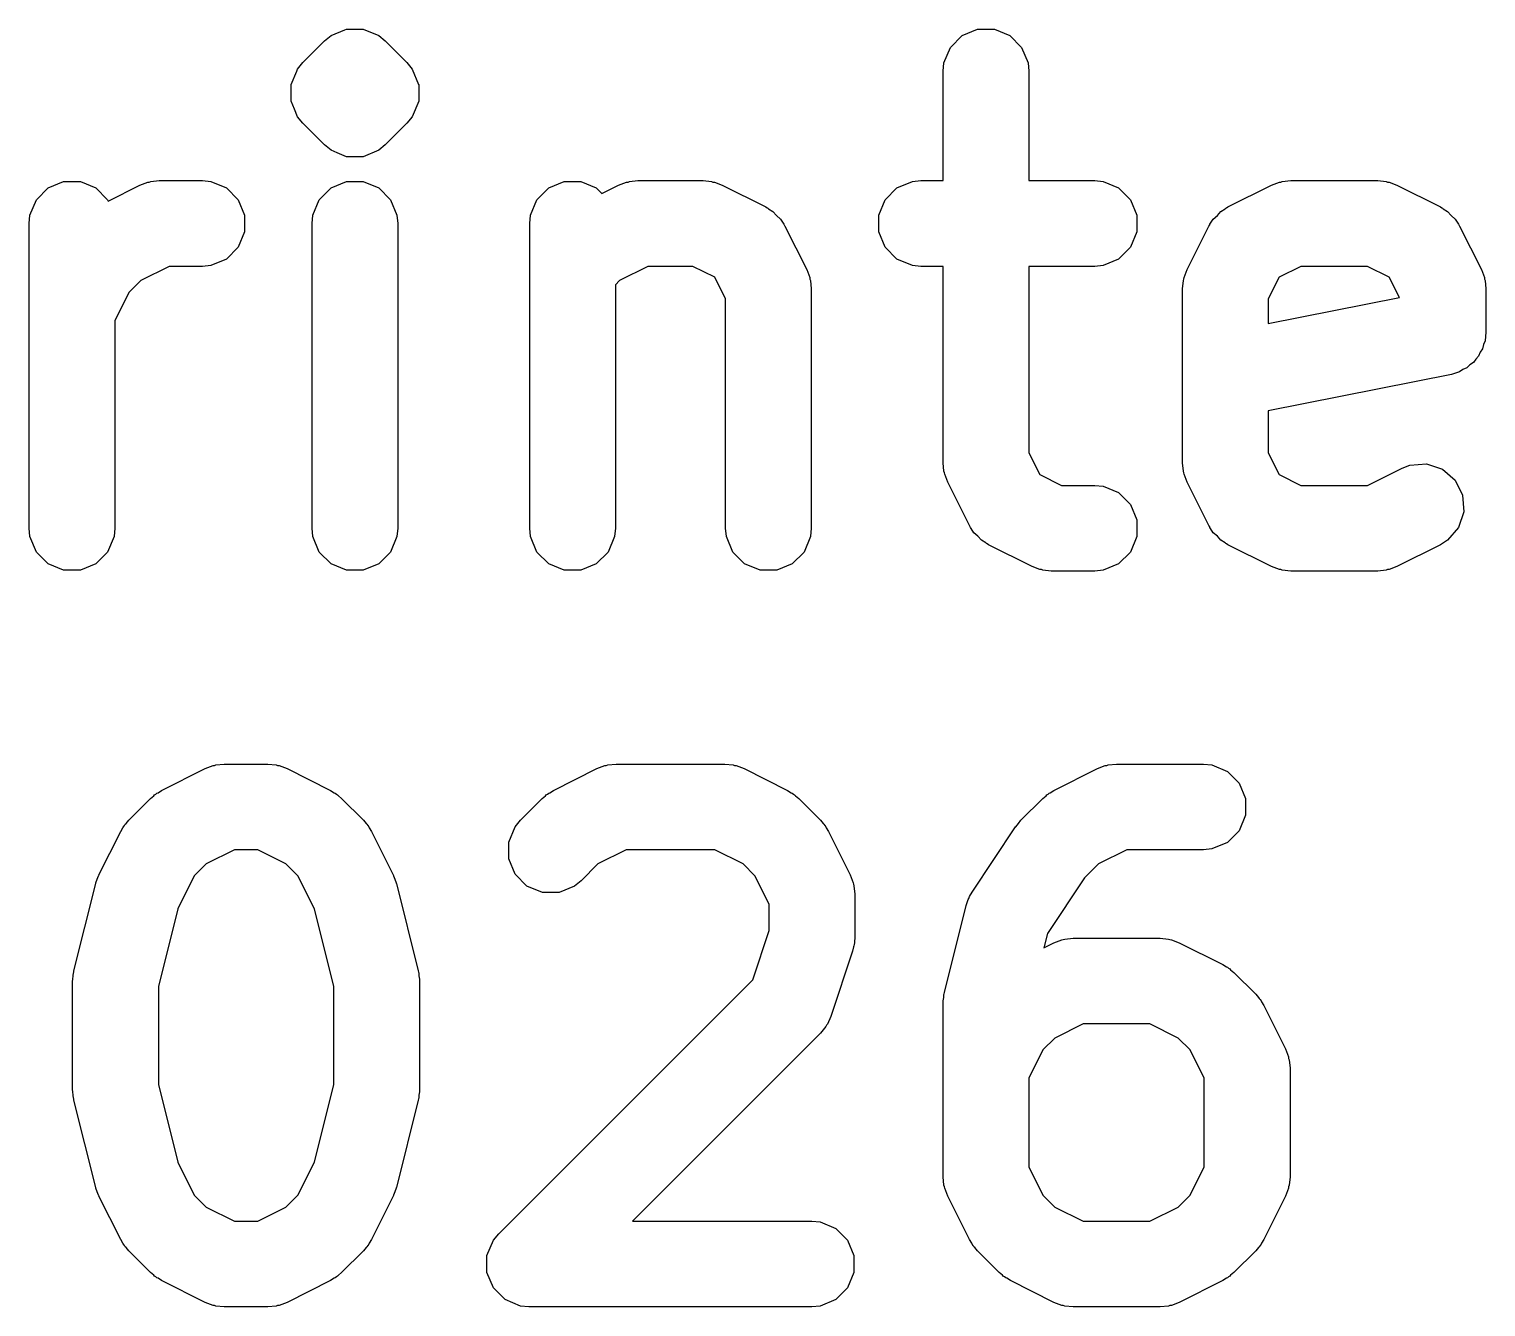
# Model space of a CAD drawing. Extents: x 90.4 to 161.7, y -143.1 to -81.8.
# Drawn here: x 133.318 to 135.868, y -140.817 to -138.58 of the extents above; entities that cross this region are included whole.
import ezdxf

# ---------------------------------------------------------------- set-up
doc = ezdxf.new("R2010")
doc.units = 0
doc.layers.add('BLACK', color=7, linetype='CONTINUOUS')

msp = doc.modelspace()

# ---------------------------------------------------------------- linework, layer by layer
at = {"layer": 'BLACK', "linetype": 'CONTINUOUS'}
for p, q in [((133.834939, -138.600587), (133.846304, -138.59126)), ((133.846304, -138.59126), (133.870387, -138.581285)), ((133.870387, -138.581285), (133.873339, -138.580062)), ((133.873339, -138.580062), (133.902603, -138.580062)), ((133.902603, -138.580062), (133.929637, -138.59126)), ((133.929637, -138.59126), (133.929639, -138.591261)), ((133.929639, -138.591261), (133.941004, -138.600588)), ((134.930373, -138.611953), (134.951065, -138.591261)), ((134.951065, -138.591261), (134.978101, -138.580062)), ((134.978101, -138.580062), (135.007365, -138.580062)), ((135.007365, -138.580062), (135.034401, -138.591261)), ((135.034401, -138.591261), (135.055093, -138.611953)), ((133.796843, -138.638682), (133.834939, -138.600587)), ((133.941004, -138.600588), (133.979099, -138.638683)), ((134.919174, -138.638989), (134.930373, -138.611953)), ((135.055093, -138.611953), (135.066292, -138.638989)), ((133.787515, -138.650048), (133.796843, -138.638682)), ((133.979099, -138.638683), (133.988426, -138.650048)), ((134.917733, -138.653621), (134.919174, -138.638989)), ((135.066292, -138.638989), (135.067733, -138.653621)), ((133.776316, -138.677084), (133.786067, -138.653543)), ((133.786067, -138.653543), (133.787514, -138.650049)), ((133.787514, -138.650049), (133.787515, -138.650048)), ((133.988426, -138.650048), (133.999498, -138.676777)), ((134.917733, -138.845287), (134.917733, -138.653621)), ((135.067733, -138.653621), (135.067733, -138.845287)), ((133.776316, -138.677085), (133.776316, -138.677084)), ((133.776316, -138.677086), (133.776316, -138.677085)), ((133.776316, -138.706348), (133.776316, -138.677086)), ((133.999498, -138.676777), (133.999625, -138.677085)), ((133.999625, -138.677085), (133.999625, -138.706348)), ((133.78215, -138.720431), (133.776316, -138.706348)), ((133.999625, -138.706348), (133.988426, -138.733384)), ((133.787514, -138.733383), (133.78215, -138.720431)), ((133.787515, -138.733384), (133.787514, -138.733383)), ((133.796843, -138.74475), (133.787515, -138.733384)), ((133.834939, -138.782845), (133.796843, -138.74475)), ((133.979099, -138.744749), (133.941004, -138.782844)), ((133.988426, -138.733384), (133.979099, -138.744749)), ((133.846304, -138.792172), (133.834939, -138.782845)), ((133.857186, -138.796679), (133.846304, -138.792172)), ((133.929639, -138.792171), (133.902603, -138.80337)), ((133.941004, -138.782844), (133.929639, -138.792171)), ((133.873339, -138.80337), (133.857186, -138.796679)), ((133.87334, -138.80337), (133.873339, -138.80337)), ((133.902602, -138.80337), (133.87334, -138.80337)), ((133.902603, -138.80337), (133.902602, -138.80337)), ((133.351065, -138.857927), (133.378101, -138.846728)), ((133.378101, -138.846728), (133.407365, -138.846728)), ((133.407365, -138.846728), (133.434401, -138.857927)), ((133.527993, -138.847758), (133.530482, -138.846728)), ((133.530482, -138.846728), (133.545114, -138.845287)), ((133.545114, -138.845287), (133.621304, -138.845287)), ((133.621304, -138.845287), (133.635936, -138.846728)), ((133.635936, -138.846728), (133.662972, -138.857927)), ((133.846303, -138.857927), (133.873339, -138.846728)), ((133.873339, -138.846728), (133.902603, -138.846728)), ((133.902603, -138.846728), (133.929639, -138.857927)), ((134.227255, -138.857927), (134.254291, -138.846728)), ((134.254291, -138.846728), (134.283555, -138.846728)), ((134.283555, -138.846728), (134.310591, -138.857927)), ((134.366084, -138.84776), (134.368576, -138.846728)), ((134.368576, -138.846728), (134.383208, -138.845287)), ((134.383208, -138.845287), (134.497494, -138.845287)), ((134.497494, -138.845287), (134.512126, -138.846728)), ((134.512126, -138.846728), (134.514614, -138.847758)), ((134.836779, -138.857927), (134.863815, -138.846728)), ((134.863815, -138.846728), (134.878447, -138.845287)), ((134.878447, -138.845287), (134.917733, -138.845287)), ((135.067733, -138.845287), (135.183209, -138.845287)), ((135.183209, -138.845287), (135.197841, -138.846728)), ((135.197841, -138.846728), (135.224877, -138.857927)), ((135.508942, -138.84776), (135.511434, -138.846728)), ((135.511434, -138.846728), (135.526066, -138.845287)), ((135.526066, -138.845287), (135.678447, -138.845287)), ((135.678447, -138.845287), (135.693079, -138.846728)), ((135.693079, -138.846728), (135.695567, -138.847758)), ((133.330373, -138.878619), (133.351065, -138.857927)), ((133.434401, -138.857927), (133.455093, -138.878619)), ((133.456062, -138.88096), (133.511572, -138.853205)), ((133.511572, -138.853205), (133.525304, -138.84795)), ((133.525304, -138.84795), (133.527993, -138.847758)), ((133.662972, -138.857927), (133.683664, -138.878619)), ((133.825611, -138.878619), (133.846303, -138.857927)), ((133.929639, -138.857927), (133.950331, -138.878619)), ((134.206563, -138.878619), (134.227255, -138.857927)), ((134.310591, -138.857927), (134.320468, -138.867804)), ((134.320468, -138.867804), (134.349666, -138.853206)), ((134.349666, -138.853206), (134.363398, -138.847951)), ((134.363398, -138.847951), (134.366084, -138.84776)), ((134.514614, -138.847758), (134.517304, -138.84795)), ((134.517304, -138.84795), (134.531035, -138.853205)), ((134.531035, -138.853205), (134.607226, -138.891301)), ((134.816087, -138.878619), (134.836779, -138.857927)), ((135.224877, -138.857927), (135.245569, -138.878619)), ((135.416334, -138.891301), (135.492524, -138.853206)), ((135.492524, -138.853206), (135.506256, -138.847951)), ((135.506256, -138.847951), (135.508942, -138.84776)), ((135.695567, -138.847758), (135.698257, -138.84795)), ((135.698257, -138.84795), (135.711988, -138.853205)), ((135.711988, -138.853205), (135.788179, -138.891301)), ((133.319174, -138.905655), (133.330373, -138.878619)), ((133.455093, -138.878619), (133.456062, -138.88096)), ((133.683664, -138.878619), (133.694863, -138.905655)), ((133.814412, -138.905655), (133.825611, -138.878619)), ((133.950331, -138.878619), (133.96153, -138.905655)), ((134.195364, -138.905655), (134.206563, -138.878619)), ((134.607226, -138.891301), (134.609672, -138.892841)), ((134.609672, -138.892841), (134.610827, -138.893226)), ((134.610827, -138.893226), (134.612265, -138.894473)), ((134.612265, -138.894473), (134.619669, -138.899134)), ((134.804888, -138.905655), (134.816087, -138.878619)), ((135.245569, -138.878619), (135.256768, -138.905655)), ((135.403892, -138.899134), (135.411297, -138.894471)), ((135.411297, -138.894471), (135.412734, -138.893226)), ((135.412734, -138.893226), (135.413886, -138.892841)), ((135.413886, -138.892841), (135.416334, -138.891301)), ((135.788179, -138.891301), (135.790625, -138.892841)), ((135.790625, -138.892841), (135.79178, -138.893226)), ((135.79178, -138.893226), (135.793218, -138.894473)), ((135.793218, -138.894473), (135.800622, -138.899134)), ((133.317733, -138.920287), (133.319174, -138.905655)), ((133.317733, -139.453621), (133.317733, -138.920287)), ((133.694863, -138.905655), (133.694863, -138.934919)), ((133.812971, -138.920287), (133.814412, -138.905655)), ((133.812971, -139.453621), (133.812971, -138.920287)), ((133.96153, -138.905655), (133.962971, -138.920287)), ((133.962971, -138.920287), (133.962971, -139.453621)), ((134.193923, -138.920287), (134.195364, -138.905655)), ((134.193923, -139.453621), (134.193923, -138.920287)), ((134.619669, -138.899134), (134.625828, -138.906235)), ((134.625828, -138.906235), (134.632935, -138.912399)), ((134.632935, -138.912399), (134.637596, -138.919804)), ((134.637596, -138.919804), (134.638842, -138.921241)), ((134.638842, -138.921241), (134.639226, -138.922394)), ((134.639226, -138.922394), (134.640767, -138.924842)), ((134.804888, -138.934919), (134.804888, -138.905655)), ((135.256768, -138.905655), (135.256768, -138.934919)), ((135.382794, -138.924842), (135.384332, -138.922397)), ((135.384332, -138.922397), (135.384718, -138.921242)), ((135.384718, -138.921242), (135.385966, -138.919802)), ((135.385966, -138.919802), (135.390627, -138.912399)), ((135.390627, -138.912399), (135.39773, -138.906238)), ((135.39773, -138.906238), (135.403892, -138.899134)), ((135.800622, -138.899134), (135.806781, -138.906235)), ((135.806781, -138.906235), (135.813888, -138.912399)), ((135.813888, -138.912399), (135.818549, -138.919804)), ((135.818549, -138.919804), (135.819795, -138.921241)), ((135.819795, -138.921241), (135.820179, -138.922394)), ((135.820179, -138.922394), (135.82172, -138.924842)), ((133.694863, -138.934919), (133.683664, -138.961955)), ((134.640767, -138.924842), (134.678862, -139.001032)), ((134.816087, -138.961955), (134.804888, -138.934919)), ((135.256768, -138.934919), (135.245569, -138.961955)), ((135.344698, -139.001031), (135.382794, -138.924842)), ((135.82172, -138.924842), (135.859815, -139.001032)), ((133.683664, -138.961955), (133.662972, -138.982647)), ((134.836779, -138.982647), (134.816087, -138.961955)), ((135.245569, -138.961955), (135.224877, -138.982647)), ((133.562819, -138.995287), (133.51335, -139.020021)), ((133.621304, -138.995287), (133.562819, -138.995287)), ((133.635936, -138.993846), (133.621304, -138.995287)), ((133.662972, -138.982647), (133.635936, -138.993846)), ((134.400914, -138.995287), (134.351444, -139.020022)), ((134.479789, -138.995287), (134.400914, -138.995287)), ((134.517783, -139.014284), (134.479789, -138.995287)), ((134.863815, -138.993846), (134.836779, -138.982647)), ((134.878447, -138.995287), (134.863815, -138.993846)), ((134.917733, -138.995287), (134.878447, -138.995287)), ((134.917733, -139.339335), (134.917733, -138.995287)), ((135.183209, -138.995287), (135.067733, -138.995287)), ((135.067733, -138.995287), (135.067733, -139.32163)), ((135.197841, -138.993846), (135.183209, -138.995287)), ((135.224877, -138.982647), (135.197841, -138.993846)), ((135.543772, -138.995287), (135.505776, -139.014285)), ((135.660742, -138.995287), (135.543772, -138.995287)), ((135.698736, -139.014284), (135.660742, -138.995287)), ((133.51335, -139.020021), (133.492467, -139.040905)), ((134.351444, -139.020022), (134.343923, -139.027544)), ((134.53678, -139.052278), (134.517783, -139.014284)), ((134.678862, -139.001032), (134.684117, -139.014764)), ((134.684117, -139.014764), (134.684307, -139.017451)), ((134.684307, -139.017451), (134.685339, -139.019941)), ((134.685339, -139.019941), (134.68678, -139.034573)), ((135.33678, -139.034573), (135.338221, -139.019941)), ((135.338221, -139.019941), (135.339251, -139.017452)), ((135.339251, -139.017452), (135.339443, -139.014763)), ((135.339443, -139.014763), (135.344698, -139.001031)), ((135.505776, -139.014285), (135.48678, -139.052279)), ((135.716369, -139.04955), (135.698736, -139.014284)), ((135.859815, -139.001032), (135.86507, -139.014764)), ((135.86507, -139.014764), (135.86526, -139.017451)), ((135.86526, -139.017451), (135.866292, -139.019941)), ((135.866292, -139.019941), (135.867733, -139.034573)), ((133.492467, -139.040905), (133.467733, -139.090373)), ((134.343923, -139.027544), (134.343923, -139.453621)), ((134.68678, -139.034573), (134.68678, -139.453621)), ((135.33678, -139.339335), (135.33678, -139.034573)), ((135.48678, -139.095468), (135.716369, -139.04955)), ((135.867733, -139.034573), (135.867733, -139.110764)), ((134.53678, -139.453621), (134.53678, -139.052278)), ((135.48678, -139.052279), (135.48678, -139.095468)), ((133.467733, -139.090373), (133.467733, -139.453621)), ((135.866292, -139.125396), (135.86348, -139.132184)), ((135.867733, -139.110764), (135.866292, -139.125396)), ((135.855093, -139.152432), (135.849895, -139.157629)), ((135.857934, -139.145571), (135.855093, -139.152432)), ((135.862054, -139.139393), (135.857934, -139.145571)), ((135.86348, -139.132184), (135.862054, -139.139393)), ((135.827612, -139.175936), (135.821507, -139.180025)), ((135.834401, -139.173124), (135.827612, -139.175936)), ((135.839653, -139.167871), (135.834401, -139.173124)), ((135.845821, -139.163741), (135.839653, -139.167871)), ((135.849895, -139.157629), (135.845821, -139.163741)), ((135.807441, -139.184308), (135.48678, -139.248439)), ((135.821507, -139.180025), (135.807441, -139.184308)), ((135.48678, -139.248439), (135.48678, -139.321629)), ((135.067733, -139.32163), (135.086729, -139.359624)), ((135.48678, -139.321629), (135.505777, -139.359624)), ((134.919174, -139.353967), (134.917733, -139.339335)), ((134.920205, -139.356456), (134.919174, -139.353967)), ((134.920396, -139.359144), (134.920205, -139.356456)), ((135.338221, -139.353967), (135.33678, -139.339335)), ((135.339251, -139.356455), (135.338221, -139.353967)), ((135.339443, -139.359145), (135.339251, -139.356455)), ((135.660742, -139.378621), (135.721097, -139.348444)), ((135.721097, -139.348444), (135.734829, -139.343189)), ((135.734829, -139.343189), (135.764019, -139.341115)), ((135.764019, -139.341115), (135.79178, -139.350369)), ((135.79178, -139.350369), (135.813888, -139.369542)), ((134.925651, -139.372876), (134.920396, -139.359144)), ((134.963746, -139.449067), (134.925651, -139.372876)), ((135.086729, -139.359624), (135.124723, -139.378621)), ((135.124723, -139.378621), (135.183209, -139.378621)), ((135.183209, -139.378621), (135.197841, -139.380062)), ((135.197841, -139.380062), (135.224877, -139.391261)), ((135.344698, -139.372876), (135.339443, -139.359145)), ((135.382794, -139.449067), (135.344698, -139.372876)), ((135.505777, -139.359624), (135.543771, -139.378621)), ((135.543771, -139.378621), (135.660742, -139.378621)), ((135.813888, -139.369542), (135.826975, -139.395717)), ((135.224877, -139.391261), (135.245569, -139.411953)), ((135.826975, -139.395717), (135.829049, -139.424907)), ((135.245569, -139.411953), (135.256768, -139.438989)), ((135.829049, -139.424907), (135.819795, -139.452668)), ((133.319174, -139.468253), (133.317733, -139.453621)), ((133.467733, -139.453621), (133.466292, -139.468253)), ((133.814412, -139.468253), (133.812971, -139.453621)), ((133.962971, -139.453621), (133.96153, -139.468253)), ((134.195364, -139.468253), (134.193923, -139.453621)), ((134.343923, -139.453621), (134.342482, -139.468253)), ((134.538221, -139.468253), (134.53678, -139.453621)), ((134.68678, -139.453621), (134.685339, -139.468253)), ((134.965286, -139.451514), (134.963746, -139.449067)), ((134.965671, -139.452668), (134.965286, -139.451514)), ((134.966916, -139.454104), (134.965671, -139.452668)), ((134.971578, -139.46151), (134.966916, -139.454104)), ((135.256768, -139.438989), (135.256768, -139.468253)), ((135.384334, -139.451513), (135.382794, -139.449067)), ((135.384719, -139.452668), (135.384334, -139.451513)), ((135.385966, -139.454106), (135.384719, -139.452668)), ((135.390627, -139.46151), (135.385966, -139.454106)), ((135.819795, -139.452668), (135.800622, -139.474776)), ((133.330373, -139.495289), (133.319174, -139.468253)), ((133.466292, -139.468253), (133.455093, -139.495289)), ((133.825611, -139.495289), (133.814412, -139.468253)), ((133.96153, -139.468253), (133.950331, -139.495289)), ((134.206563, -139.495289), (134.195364, -139.468253)), ((134.342482, -139.468253), (134.331283, -139.495289)), ((134.54942, -139.495289), (134.538221, -139.468253)), ((134.685339, -139.468253), (134.67414, -139.495289)), ((134.978682, -139.467671), (134.971578, -139.46151)), ((134.984844, -139.474776), (134.978682, -139.467671)), ((134.992249, -139.479437), (134.984844, -139.474776)), ((134.993686, -139.480683), (134.992249, -139.479437)), ((134.994839, -139.481067), (134.993686, -139.480683)), ((134.997287, -139.482608), (134.994839, -139.481067)), ((135.073477, -139.520703), (134.997287, -139.482608)), ((135.256768, -139.468253), (135.245569, -139.495289)), ((135.397728, -139.467669), (135.390627, -139.46151)), ((135.403892, -139.474776), (135.397728, -139.467669)), ((135.411297, -139.479437), (135.403892, -139.474776)), ((135.412734, -139.480683), (135.411297, -139.479437)), ((135.413887, -139.481067), (135.412734, -139.480683)), ((135.416335, -139.482608), (135.413887, -139.481067)), ((135.492525, -139.520703), (135.416335, -139.482608)), ((135.788179, -139.482608), (135.711988, -139.520703)), ((135.800622, -139.474776), (135.788179, -139.482608)), ((133.351065, -139.515981), (133.330373, -139.495289)), ((133.455093, -139.495289), (133.434401, -139.515981)), ((133.846303, -139.515981), (133.825611, -139.495289)), ((133.950331, -139.495289), (133.929639, -139.515981)), ((134.227255, -139.515981), (134.206563, -139.495289)), ((134.331283, -139.495289), (134.310591, -139.515981)), ((134.570112, -139.515981), (134.54942, -139.495289)), ((134.67414, -139.495289), (134.653448, -139.515981)), ((135.245569, -139.495289), (135.224877, -139.515981)), ((133.378101, -139.52718), (133.351065, -139.515981)), ((133.407365, -139.52718), (133.378101, -139.52718)), ((133.434401, -139.515981), (133.407365, -139.52718)), ((133.873339, -139.52718), (133.846303, -139.515981)), ((133.902603, -139.52718), (133.873339, -139.52718)), ((133.929639, -139.515981), (133.902603, -139.52718)), ((134.254291, -139.52718), (134.227255, -139.515981)), ((134.283555, -139.52718), (134.254291, -139.52718)), ((134.310591, -139.515981), (134.283555, -139.52718)), ((134.597148, -139.52718), (134.570112, -139.515981)), ((134.626412, -139.52718), (134.597148, -139.52718)), ((134.653448, -139.515981), (134.626412, -139.52718)), ((135.087209, -139.525958), (135.073477, -139.520703)), ((135.089896, -139.526148), (135.087209, -139.525958)), ((135.092386, -139.52718), (135.089896, -139.526148)), ((135.107018, -139.528621), (135.092386, -139.52718)), ((135.183209, -139.528621), (135.107018, -139.528621)), ((135.197841, -139.52718), (135.183209, -139.528621)), ((135.224877, -139.515981), (135.197841, -139.52718)), ((135.506257, -139.525958), (135.492525, -139.520703)), ((135.508944, -139.526148), (135.506257, -139.525958)), ((135.511434, -139.52718), (135.508944, -139.526148)), ((135.526066, -139.528621), (135.511434, -139.52718)), ((135.678447, -139.528621), (135.526066, -139.528621)), ((135.693079, -139.52718), (135.678447, -139.528621)), ((135.695568, -139.526148), (135.693079, -139.52718)), ((135.698256, -139.525958), (135.695568, -139.526148)), ((135.711988, -139.520703), (135.698256, -139.525958)), ((133.644769, -139.868017), (133.659401, -139.866576)), ((133.659401, -139.866576), (133.735591, -139.866576)), ((133.735591, -139.866576), (133.750223, -139.868017)), ((134.330483, -139.868017), (134.345115, -139.866576)), ((134.345115, -139.866576), (134.535591, -139.866576)), ((134.535591, -139.866576), (134.550223, -139.868017)), ((135.206674, -139.868017), (135.221306, -139.866576)), ((135.221306, -139.866576), (135.373687, -139.866576)), ((135.373687, -139.866576), (135.388319, -139.868017)), ((133.549669, -139.912589), (133.62586, -139.874494)), ((133.62586, -139.874494), (133.639592, -139.869239)), ((133.639592, -139.869239), (133.642279, -139.869048)), ((133.642279, -139.869048), (133.644769, -139.868017)), ((133.750223, -139.868017), (133.752712, -139.869048)), ((133.752712, -139.869048), (133.7554, -139.869239)), ((133.7554, -139.869239), (133.769132, -139.874494)), ((133.769132, -139.874494), (133.845323, -139.912589)), ((134.235384, -139.912589), (134.311574, -139.874494)), ((134.311574, -139.874494), (134.325306, -139.869239)), ((134.325306, -139.869239), (134.327993, -139.869048)), ((134.327993, -139.869048), (134.330483, -139.868017)), ((134.550223, -139.868017), (134.552712, -139.869048)), ((134.552712, -139.869048), (134.5554, -139.869239)), ((134.5554, -139.869239), (134.569132, -139.874494)), ((134.569132, -139.874494), (134.645323, -139.912589)), ((135.111574, -139.912589), (135.187765, -139.874494)), ((135.187765, -139.874494), (135.201497, -139.869239)), ((135.201497, -139.869239), (135.204184, -139.869048)), ((135.204184, -139.869048), (135.206674, -139.868017)), ((135.388319, -139.868017), (135.415355, -139.879216)), ((135.415355, -139.879216), (135.436047, -139.899908)), ((133.539485, -139.918999), (133.541542, -139.917311)), ((133.541542, -139.917311), (133.543369, -139.916553)), ((133.543369, -139.916553), (133.549669, -139.912589)), ((133.845323, -139.912589), (133.851622, -139.916553)), ((133.851622, -139.916553), (133.85345, -139.917311)), ((133.85345, -139.917311), (133.855506, -139.918999)), ((134.225199, -139.918999), (134.227258, -139.91731)), ((134.227258, -139.91731), (134.229087, -139.916552)), ((134.229087, -139.916552), (134.235384, -139.912589)), ((134.645323, -139.912589), (134.651622, -139.916553)), ((134.651622, -139.916553), (134.65345, -139.917311)), ((134.65345, -139.917311), (134.655506, -139.918999)), ((135.10139, -139.918999), (135.103447, -139.917311)), ((135.103447, -139.917311), (135.105274, -139.916553)), ((135.105274, -139.916553), (135.111574, -139.912589)), ((135.436047, -139.899908), (135.447246, -139.926944)), ((133.492082, -139.964733), (133.530177, -139.926638)), ((133.530177, -139.926638), (133.535926, -139.921919)), ((133.535926, -139.921919), (133.537226, -139.920421)), ((133.537226, -139.920421), (133.539485, -139.918999)), ((133.855506, -139.918999), (133.857766, -139.920421)), ((133.857766, -139.920421), (133.859065, -139.921919)), ((133.859065, -139.921919), (133.864815, -139.926638)), ((133.864815, -139.926638), (133.90291, -139.964733)), ((134.177797, -139.964732), (134.215893, -139.926637)), ((134.215893, -139.926637), (134.221641, -139.921919)), ((134.221641, -139.921919), (134.222941, -139.920421)), ((134.222941, -139.920421), (134.225199, -139.918999)), ((134.655506, -139.918999), (134.657766, -139.920421)), ((134.657766, -139.920421), (134.659065, -139.921919)), ((134.659065, -139.921919), (134.664815, -139.926638)), ((134.664815, -139.926638), (134.70291, -139.964733)), ((135.053987, -139.964733), (135.092082, -139.926638)), ((135.092082, -139.926638), (135.097831, -139.921919)), ((135.097831, -139.921919), (135.099131, -139.920421)), ((135.099131, -139.920421), (135.10139, -139.918999)), ((135.447246, -139.926944), (135.447246, -139.956208)), ((133.487363, -139.970482), (133.492082, -139.964733)), ((133.90291, -139.964733), (133.907628, -139.970482)), ((134.168469, -139.976098), (134.177797, -139.964732)), ((134.70291, -139.964733), (134.707628, -139.970482)), ((135.049426, -139.97029), (135.053931, -139.964789)), ((135.053931, -139.964789), (135.053953, -139.964774)), ((135.053953, -139.964774), (135.053987, -139.964733)), ((135.447246, -139.956208), (135.436047, -139.983244)), ((133.439938, -140.060416), (133.478033, -139.984225)), ((133.478033, -139.984225), (133.481997, -139.977925)), ((133.481997, -139.977925), (133.482755, -139.976098)), ((133.482755, -139.976098), (133.484443, -139.974041)), ((133.484443, -139.974041), (133.485865, -139.971782)), ((133.485865, -139.971782), (133.487363, -139.970482)), ((133.907628, -139.970482), (133.909127, -139.971782)), ((133.909127, -139.971782), (133.910548, -139.974041)), ((133.910548, -139.974041), (133.912237, -139.976098)), ((133.912237, -139.976098), (133.912994, -139.977925)), ((133.912994, -139.977925), (133.916959, -139.984225)), ((133.916959, -139.984225), (133.955054, -140.060416)), ((134.15727, -140.003134), (134.168469, -139.976098)), ((134.707628, -139.970482), (134.709127, -139.971782)), ((134.709127, -139.971782), (134.710548, -139.974041)), ((134.710548, -139.974041), (134.712237, -139.976098)), ((134.712237, -139.976098), (134.712994, -139.977925)), ((134.712994, -139.977925), (134.716959, -139.984225)), ((134.716959, -139.984225), (134.755054, -140.060416)), ((134.968426, -140.09045), (135.044616, -139.976164)), ((135.044616, -139.976164), (135.044649, -139.976122)), ((135.044649, -139.976122), (135.04466, -139.976098)), ((135.04466, -139.976098), (135.049426, -139.97029)), ((135.436047, -139.983244), (135.415355, -140.003936)), ((133.677106, -140.016576), (133.627636, -140.04131)), ((133.717886, -140.016576), (133.677106, -140.016576)), ((133.767355, -140.04131), (133.717886, -140.016576)), ((134.15727, -140.032396), (134.15727, -140.003134)), ((134.36282, -140.016576), (134.313351, -140.04131)), ((134.517886, -140.016576), (134.36282, -140.016576)), ((134.567355, -140.04131), (134.517886, -140.016576)), ((135.239011, -140.016576), (135.189541, -140.04131)), ((135.373687, -140.016576), (135.239011, -140.016576)), ((135.388319, -140.015135), (135.373687, -140.016576)), ((135.415355, -140.003936), (135.388319, -140.015135)), ((133.627636, -140.04131), (133.606754, -140.062192)), ((133.788237, -140.062192), (133.767355, -140.04131)), ((134.168468, -140.059433), (134.15727, -140.032396)), ((134.313351, -140.04131), (134.283861, -140.0708)), ((134.588237, -140.062192), (134.567355, -140.04131)), ((135.189541, -140.04131), (135.165306, -140.065546)), ((133.434683, -140.074148), (133.437007, -140.068072)), ((133.437007, -140.068072), (133.439206, -140.061921)), ((133.439206, -140.061921), (133.439528, -140.061485)), ((133.439528, -140.061485), (133.439938, -140.060416)), ((133.606754, -140.062192), (133.577784, -140.120132)), ((133.817207, -140.120132), (133.788237, -140.062192)), ((133.955054, -140.060416), (133.955463, -140.061485)), ((133.955463, -140.061485), (133.955786, -140.061921)), ((133.955786, -140.061921), (133.957981, -140.068066)), ((133.957981, -140.068066), (133.960309, -140.074148)), ((134.189161, -140.080126), (134.168468, -140.059433)), ((134.283861, -140.0708), (134.272496, -140.080127)), ((134.612972, -140.111661), (134.588237, -140.062192)), ((134.755054, -140.060416), (134.760309, -140.074148)), ((135.165306, -140.065546), (135.10044, -140.162844)), ((133.396163, -140.228147), (133.434259, -140.075766)), ((133.434259, -140.075766), (133.434644, -140.074686)), ((133.434644, -140.074686), (133.434683, -140.074148)), ((133.960309, -140.074148), (133.960347, -140.074687)), ((133.960347, -140.074687), (133.960733, -140.075767)), ((133.960733, -140.075767), (133.998828, -140.228148)), ((134.216197, -140.091325), (134.189161, -140.080126)), ((134.245459, -140.091325), (134.216197, -140.091325)), ((134.272496, -140.080127), (134.245459, -140.091325)), ((134.760309, -140.074148), (134.760499, -140.076835)), ((134.760499, -140.076835), (134.761531, -140.079325)), ((134.761531, -140.079325), (134.762972, -140.093957)), ((134.762972, -140.093957), (134.762972, -140.170147)), ((134.964121, -140.098524), (134.968426, -140.09045)), ((133.577784, -140.120132), (133.543924, -140.255573)), ((133.851067, -140.255571), (133.817207, -140.120132)), ((134.612972, -140.157977), (134.612972, -140.111661)), ((134.919973, -140.266242), (134.958069, -140.113861)), ((134.958069, -140.113861), (134.96115, -140.105237)), ((134.96115, -140.105237), (134.961509, -140.103424)), ((134.961509, -140.103424), (134.962386, -140.101778)), ((134.962386, -140.101778), (134.963016, -140.100016)), ((134.963016, -140.100016), (134.964121, -140.098524)), ((134.584324, -140.243919), (134.612972, -140.157977)), ((134.762972, -140.170147), (134.762242, -140.177552)), ((135.10044, -140.162844), (135.09416, -140.187962)), ((135.127993, -140.17381), (135.130483, -140.172779)), ((135.130483, -140.172779), (135.145115, -140.171338)), ((135.145115, -140.171338), (135.297496, -140.171338)), ((135.297496, -140.171338), (135.312128, -140.172779)), ((135.312128, -140.172779), (135.314617, -140.17381)), ((134.759123, -140.193864), (134.721028, -140.30815)), ((134.760772, -140.18661), (134.759123, -140.193864)), ((134.761531, -140.184779), (134.760772, -140.18661)), ((134.761792, -140.182124), (134.761531, -140.184779)), ((134.762383, -140.179527), (134.761792, -140.182124)), ((134.762242, -140.177552), (134.762383, -140.179527)), ((135.09416, -140.187962), (135.111574, -140.179256)), ((135.111574, -140.179256), (135.125306, -140.174001)), ((135.125306, -140.174001), (135.127993, -140.17381)), ((135.314617, -140.17381), (135.317305, -140.174001)), ((135.317305, -140.174001), (135.331037, -140.179256)), ((135.331037, -140.179256), (135.407228, -140.217351)), ((135.407228, -140.217351), (135.413527, -140.221315)), ((135.413527, -140.221315), (135.415355, -140.222073)), ((135.415355, -140.222073), (135.417411, -140.223761)), ((135.417411, -140.223761), (135.419671, -140.225183)), ((133.393924, -140.246338), (133.394175, -140.243784)), ((133.393924, -140.436814), (133.393924, -140.246338)), ((133.394013, -140.242692), (133.394822, -140.237217)), ((133.394175, -140.243784), (133.394013, -140.242692)), ((133.394822, -140.237217), (133.395365, -140.231706)), ((133.395365, -140.231706), (133.395787, -140.230685)), ((133.395787, -140.230685), (133.396163, -140.228147)), ((133.998828, -140.228148), (133.999203, -140.230685)), ((133.999203, -140.230685), (133.999626, -140.231706)), ((133.999626, -140.231706), (134.000167, -140.237208)), ((134.000167, -140.237208), (134.000979, -140.242693)), ((134.000979, -140.242693), (134.000815, -140.243788)), ((134.000815, -140.243788), (134.001067, -140.246338)), ((134.001067, -140.246338), (134.001067, -140.436814)), ((134.139701, -140.688543), (134.584324, -140.243919)), ((135.419671, -140.225183), (135.42097, -140.226681)), ((135.42097, -140.226681), (135.42672, -140.2314)), ((135.42672, -140.2314), (135.464815, -140.269495)), ((133.543924, -140.255573), (133.543924, -140.427578)), ((133.851067, -140.42758), (133.851067, -140.255571)), ((134.917823, -140.280787), (134.918632, -140.275312)), ((134.918632, -140.275312), (134.919175, -140.269801)), ((134.919175, -140.269801), (134.919597, -140.26878)), ((134.919597, -140.26878), (134.919973, -140.266242)), ((135.464815, -140.269495), (135.469533, -140.275244)), ((135.469533, -140.275244), (135.471032, -140.276544)), ((134.917734, -140.284433), (134.917985, -140.281879)), ((134.917734, -140.589195), (134.917734, -140.284433)), ((134.917985, -140.281879), (134.917823, -140.280787)), ((135.471032, -140.276544), (135.472453, -140.278803)), ((135.472453, -140.278803), (135.474142, -140.28086)), ((135.474142, -140.28086), (135.474899, -140.282687)), ((135.474899, -140.282687), (135.478864, -140.288987)), ((135.478864, -140.288987), (135.516959, -140.365178)), ((134.712238, -140.326101), (134.70291, -140.337466)), ((134.71327, -140.323608), (134.712238, -140.326101)), ((134.715034, -140.321575), (134.71327, -140.323608)), ((134.721028, -140.30815), (134.715034, -140.321575)), ((135.16282, -140.321338), (135.113352, -140.346072)), ((135.279791, -140.321338), (135.16282, -140.321338)), ((135.32926, -140.346072), (135.279791, -140.321338)), ((134.70291, -140.337466), (134.3738, -140.666576)), ((135.113352, -140.346072), (135.092469, -140.366954)), ((135.350142, -140.366954), (135.32926, -140.346072)), ((135.092469, -140.366954), (135.067734, -140.416424)), ((135.374877, -140.416423), (135.350142, -140.366954)), ((135.516959, -140.365178), (135.522214, -140.37891)), ((135.522214, -140.37891), (135.522404, -140.381597)), ((135.522404, -140.381597), (135.523436, -140.384087)), ((135.523436, -140.384087), (135.524877, -140.398719)), ((135.524877, -140.398719), (135.524877, -140.589195)), ((133.543924, -140.427578), (133.577784, -140.563018)), ((133.817207, -140.563019), (133.851067, -140.42758)), ((135.067734, -140.416424), (135.067734, -140.571489)), ((135.374877, -140.57149), (135.374877, -140.416423)), ((133.394175, -140.439367), (133.393924, -140.436814)), ((133.394013, -140.44046), (133.394175, -140.439367)), ((133.394822, -140.445934), (133.394013, -140.44046)), ((133.395365, -140.451446), (133.394822, -140.445934)), ((133.395787, -140.452466), (133.395365, -140.451446)), ((133.396163, -140.455005), (133.395787, -140.452466)), ((133.999203, -140.452466), (133.998828, -140.455004)), ((133.999626, -140.451446), (133.999203, -140.452466)), ((134.000167, -140.445943), (133.999626, -140.451446)), ((134.000979, -140.440459), (134.000167, -140.445943)), ((134.001067, -140.436814), (134.000815, -140.439363)), ((134.000815, -140.439363), (134.000979, -140.440459)), ((133.434259, -140.607386), (133.396163, -140.455005)), ((133.998828, -140.455004), (133.960733, -140.607385)), ((133.577784, -140.563018), (133.606754, -140.620958)), ((133.788237, -140.620958), (133.817207, -140.563019)), ((135.067734, -140.571489), (135.092468, -140.620957)), ((135.350142, -140.620958), (135.374877, -140.57149)), ((134.919175, -140.603827), (134.917734, -140.589195)), ((134.920205, -140.606315), (134.919175, -140.603827)), ((134.920397, -140.609005), (134.920205, -140.606315)), ((135.522404, -140.606316), (135.522214, -140.609004)), ((135.523436, -140.603827), (135.522404, -140.606316)), ((135.524877, -140.589195), (135.523436, -140.603827)), ((133.434644, -140.608465), (133.434259, -140.607386)), ((133.434683, -140.609004), (133.434644, -140.608465)), ((133.437007, -140.615079), (133.434683, -140.609004)), ((133.439206, -140.621231), (133.437007, -140.615079)), ((133.439528, -140.621666), (133.439206, -140.621231)), ((133.439938, -140.622736), (133.439528, -140.621666)), ((133.478033, -140.698926), (133.439938, -140.622736)), ((133.606754, -140.620958), (133.627637, -140.641842)), ((133.767354, -140.641842), (133.788237, -140.620958)), ((133.955054, -140.622736), (133.916959, -140.698926)), ((133.955463, -140.621666), (133.955054, -140.622736)), ((133.955786, -140.621231), (133.955463, -140.621666)), ((133.957981, -140.615085), (133.955786, -140.621231)), ((133.960309, -140.609004), (133.957981, -140.615085)), ((133.960347, -140.608464), (133.960309, -140.609004)), ((133.960733, -140.607385), (133.960347, -140.608464)), ((134.925652, -140.622737), (134.920397, -140.609005)), ((134.963748, -140.698926), (134.925652, -140.622737)), ((135.092468, -140.620957), (135.113352, -140.641842)), ((135.329259, -140.641842), (135.350142, -140.620958)), ((135.516959, -140.622736), (135.478864, -140.698926)), ((135.522214, -140.609004), (135.516959, -140.622736)), ((133.627637, -140.641842), (133.677106, -140.666576)), ((133.717886, -140.666576), (133.767354, -140.641842)), ((135.113352, -140.641842), (135.16282, -140.666576)), ((135.279791, -140.666576), (135.329259, -140.641842)), ((133.677106, -140.666576), (133.717886, -140.666576)), ((134.3738, -140.666576), (134.687972, -140.666576)), ((134.687972, -140.666576), (134.702604, -140.668017)), ((134.702604, -140.668017), (134.72964, -140.679216)), ((134.72964, -140.679216), (134.750332, -140.699908)), ((135.16282, -140.666576), (135.279791, -140.666576)), ((133.481996, -140.705222), (133.478033, -140.698926)), ((133.482754, -140.707052), (133.481996, -140.705222)), ((133.484443, -140.70911), (133.482754, -140.707052)), ((133.912238, -140.707052), (133.910548, -140.70911)), ((133.912995, -140.705222), (133.912238, -140.707052)), ((133.916959, -140.698926), (133.912995, -140.705222)), ((134.119175, -140.726944), (134.130374, -140.699908)), ((134.130374, -140.699908), (134.139701, -140.688543)), ((134.750332, -140.699908), (134.761531, -140.726944)), ((134.96771, -140.70522), (134.963748, -140.698926)), ((134.968469, -140.707052), (134.96771, -140.70522)), ((134.970162, -140.709115), (134.968469, -140.707052)), ((135.474143, -140.707052), (135.472453, -140.70911)), ((135.4749, -140.705222), (135.474143, -140.707052)), ((135.478864, -140.698926), (135.4749, -140.705222)), ((133.485865, -140.711369), (133.484443, -140.70911)), ((133.487363, -140.712668), (133.485865, -140.711369)), ((133.492081, -140.718417), (133.487363, -140.712668)), ((133.530176, -140.756513), (133.492081, -140.718417)), ((133.902911, -140.718417), (133.864816, -140.756513)), ((133.907628, -140.712668), (133.902911, -140.718417)), ((133.909127, -140.711369), (133.907628, -140.712668)), ((133.910548, -140.70911), (133.909127, -140.711369)), ((134.119175, -140.756208), (134.119175, -140.726944)), ((134.761531, -140.726944), (134.761531, -140.756208)), ((134.971581, -140.711369), (134.970162, -140.709115)), ((134.973075, -140.712665), (134.971581, -140.711369)), ((134.977796, -140.718417), (134.973075, -140.712665)), ((135.015891, -140.756513), (134.977796, -140.718417)), ((135.464816, -140.718417), (135.426721, -140.756513)), ((135.469533, -140.712668), (135.464816, -140.718417)), ((135.471032, -140.711369), (135.469533, -140.712668)), ((135.472453, -140.70911), (135.471032, -140.711369)), ((133.535927, -140.761233), (133.530176, -140.756513)), ((133.864816, -140.756513), (133.859066, -140.761231)), ((134.130374, -140.783244), (134.119175, -140.756208)), ((134.761531, -140.756208), (134.750332, -140.783244)), ((135.021642, -140.761233), (135.015891, -140.756513)), ((135.426721, -140.756513), (135.420971, -140.761231)), ((133.537226, -140.762731), (133.535927, -140.761233)), ((133.539481, -140.76415), (133.537226, -140.762731)), ((133.541541, -140.765841), (133.539481, -140.76415)), ((133.543371, -140.766599), (133.541541, -140.765841)), ((133.549669, -140.770563), (133.543371, -140.766599)), ((133.62586, -140.808658), (133.549669, -140.770563)), ((133.845323, -140.770563), (133.769132, -140.808658)), ((133.851622, -140.766598), (133.845323, -140.770563)), ((133.85345, -140.765841), (133.851622, -140.766598)), ((133.855506, -140.764153), (133.85345, -140.765841)), ((133.857766, -140.762731), (133.855506, -140.764153)), ((133.859066, -140.761231), (133.857766, -140.762731)), ((134.151066, -140.803936), (134.130374, -140.783244)), ((134.750332, -140.783244), (134.72964, -140.803936)), ((135.022941, -140.762731), (135.021642, -140.761233)), ((135.025196, -140.76415), (135.022941, -140.762731)), ((135.027256, -140.765841), (135.025196, -140.76415)), ((135.029086, -140.766599), (135.027256, -140.765841)), ((135.035384, -140.770563), (135.029086, -140.766599)), ((135.111574, -140.808658), (135.035384, -140.770563)), ((135.407228, -140.770563), (135.331037, -140.808658)), ((135.413527, -140.766598), (135.407228, -140.770563)), ((135.415355, -140.765841), (135.413527, -140.766598)), ((135.417411, -140.764153), (135.415355, -140.765841)), ((135.419671, -140.762731), (135.417411, -140.764153)), ((135.420971, -140.761231), (135.419671, -140.762731)), ((133.639592, -140.813913), (133.62586, -140.808658)), ((133.769132, -140.808658), (133.7554, -140.813913)), ((134.178102, -140.815135), (134.151066, -140.803936)), ((134.72964, -140.803936), (134.702604, -140.815135)), ((135.125306, -140.813913), (135.111574, -140.808658)), ((135.331037, -140.808658), (135.317305, -140.813913)), ((133.642279, -140.814103), (133.639592, -140.813913)), ((133.644769, -140.815135), (133.642279, -140.814103)), ((133.659401, -140.816576), (133.644769, -140.815135)), ((133.735591, -140.816576), (133.659401, -140.816576)), ((133.750223, -140.815135), (133.735591, -140.816576)), ((133.752712, -140.814103), (133.750223, -140.815135)), ((133.7554, -140.813913), (133.752712, -140.814103)), ((134.192734, -140.816576), (134.178102, -140.815135)), ((134.687972, -140.816576), (134.192734, -140.816576)), ((134.702604, -140.815135), (134.687972, -140.816576)), ((135.127993, -140.814103), (135.125306, -140.813913)), ((135.130483, -140.815135), (135.127993, -140.814103)), ((135.145115, -140.816576), (135.130483, -140.815135)), ((135.297496, -140.816576), (135.145115, -140.816576)), ((135.312128, -140.815135), (135.297496, -140.816576)), ((135.314617, -140.814103), (135.312128, -140.815135)), ((135.317305, -140.813913), (135.314617, -140.814103))]:
    msp.add_line(p, q, dxfattribs=at)

doc.saveas('drawing.dxf')
